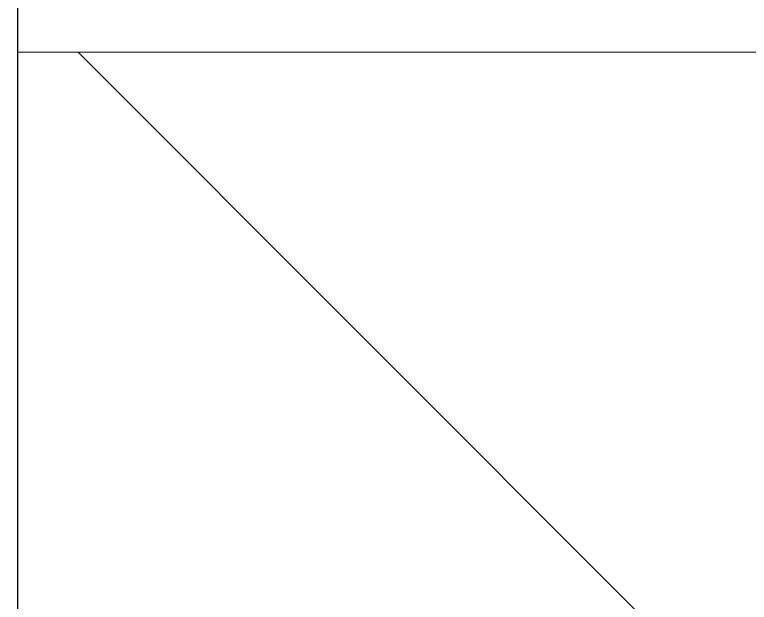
# Model space of a CAD drawing. Header units: millimetres. Extents: x -23600 to 58751, y -29611 to 36794.
# Drawn here: x 13843.5 to 13988.3, y 30583.7 to 30699.4 of the extents above; entities that cross this region are included whole.
import ezdxf

# ---------------------------------------------------------------- set-up
doc = ezdxf.new("R2010")
doc.units = ezdxf.units.MM
doc.layers.add('A-WALL', color=113, linetype='Continuous', lineweight=9)
doc.layers.add('A-WALL-PATT', color=111, linetype='Continuous', lineweight=25)

msp = doc.modelspace()

# ---------------------------------------------------------------- hatches: boundary and pattern name
at = {"layer": 'A-WALL-PATT', "lineweight": 9}
h = msp.add_hatch(dxfattribs=at)
h.set_pattern_fill('FP_1', color=256, style=0, pattern_type=2)
h.set_pattern_definition([(0, (0, 0), (0, 300), []), (90, (0, 0), (-300, 2e-14), [])])
h.paths.add_polyline_path([(27511.9, 30692.04), (27511.9, 30792.04), (17456.1, 30792.04), (17456.1, 30692.04), (27411.9, 30692.04)], flags=0)
h.paths.add_polyline_path([(6732.41, 30692.04), (9085.1, 30692.04), (9085.1, 30792.04), (6647.6, 30792.04), (6647.6, 30692.04)], flags=0)
h.paths.add_polyline_path([(11320.1, 30692.04), (12929.1, 30692.04), (12929.1, 30792.04), (11320.1, 30792.04)], flags=0)
h.paths.add_polyline_path([(10405.1, 30692.04), (10405.1, 30792.04), (10000.1, 30792.04), (10000.1, 30692.04)], flags=0)
h.paths.add_polyline_path([(16252.1, 30692.04), (16541.1, 30692.04), (16541.1, 30792.04), (16252.1, 30792.04)], flags=0)
h.paths.add_polyline_path([(15337.1, 30692.04), (15337.1, 30792.04), (15048.1, 30792.04), (15048.1, 30692.04)], flags=0)
h.paths.add_polyline_path([(13844.1, 30692.04), (14133.1, 30692.04), (14133.1, 30792.04), (13844.1, 30792.04)], flags=0)
h = msp.add_hatch(dxfattribs=at)
h.set_pattern_fill('FP_3', color=256, style=0, pattern_type=2)
h.set_pattern_definition([(45, (0, 0), (-212.132, 212.132), []), (135, (0, 0), (-212.132, -212.132), [])])
h.paths.add_polyline_path([(27411.9, 30502.04), (27411.9, 30692.04), (17456.1, 30692.04), (17456.1, 30502.04), (27221.9, 30502.04)], flags=0)
h.paths.add_polyline_path([(6647.6, 30502.04), (9085.1, 30502.04), (9085.1, 30692.04), (6647.6, 30692.04)], flags=0)
h.paths.add_polyline_path([(16252.1, 30502.04), (16541.1, 30502.04), (16541.1, 30692.04), (16252.1, 30692.04)], flags=0)
h.paths.add_polyline_path([(11320.1, 30502.04), (12929.1, 30502.04), (12929.1, 30692.04), (11320.1, 30692.04)], flags=0)
h.paths.add_polyline_path([(13844.1, 30502.04), (14133.1, 30502.04), (14133.1, 30692.04), (13844.1, 30692.04)], flags=0)
h.paths.add_polyline_path([(10405.1, 30502.04), (10405.1, 30692.04), (10000.1, 30692.04), (10000.1, 30502.04)], flags=0)
h.paths.add_polyline_path([(15048.1, 30502.04), (15337.1, 30502.04), (15337.1, 30692.04), (15048.1, 30692.04)], flags=0)

# ---------------------------------------------------------------- linework, layer by layer
at = {"layer": 'A-WALL', "lineweight": 25}
msp.add_line((13844.1, 30792.04), (13844.1, 30489.04), dxfattribs=at)
at = {"layer": 'A-WALL'}
msp.add_line((13844.1, 30692.04), (14133.1, 30692.04), dxfattribs=at)

doc.saveas('drawing.dxf')
